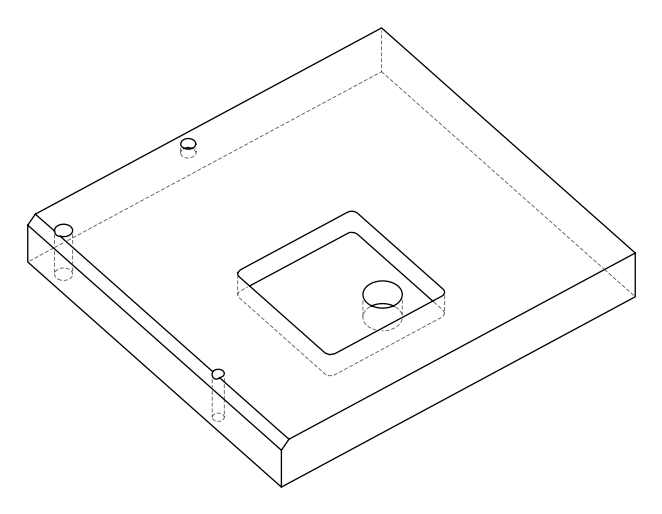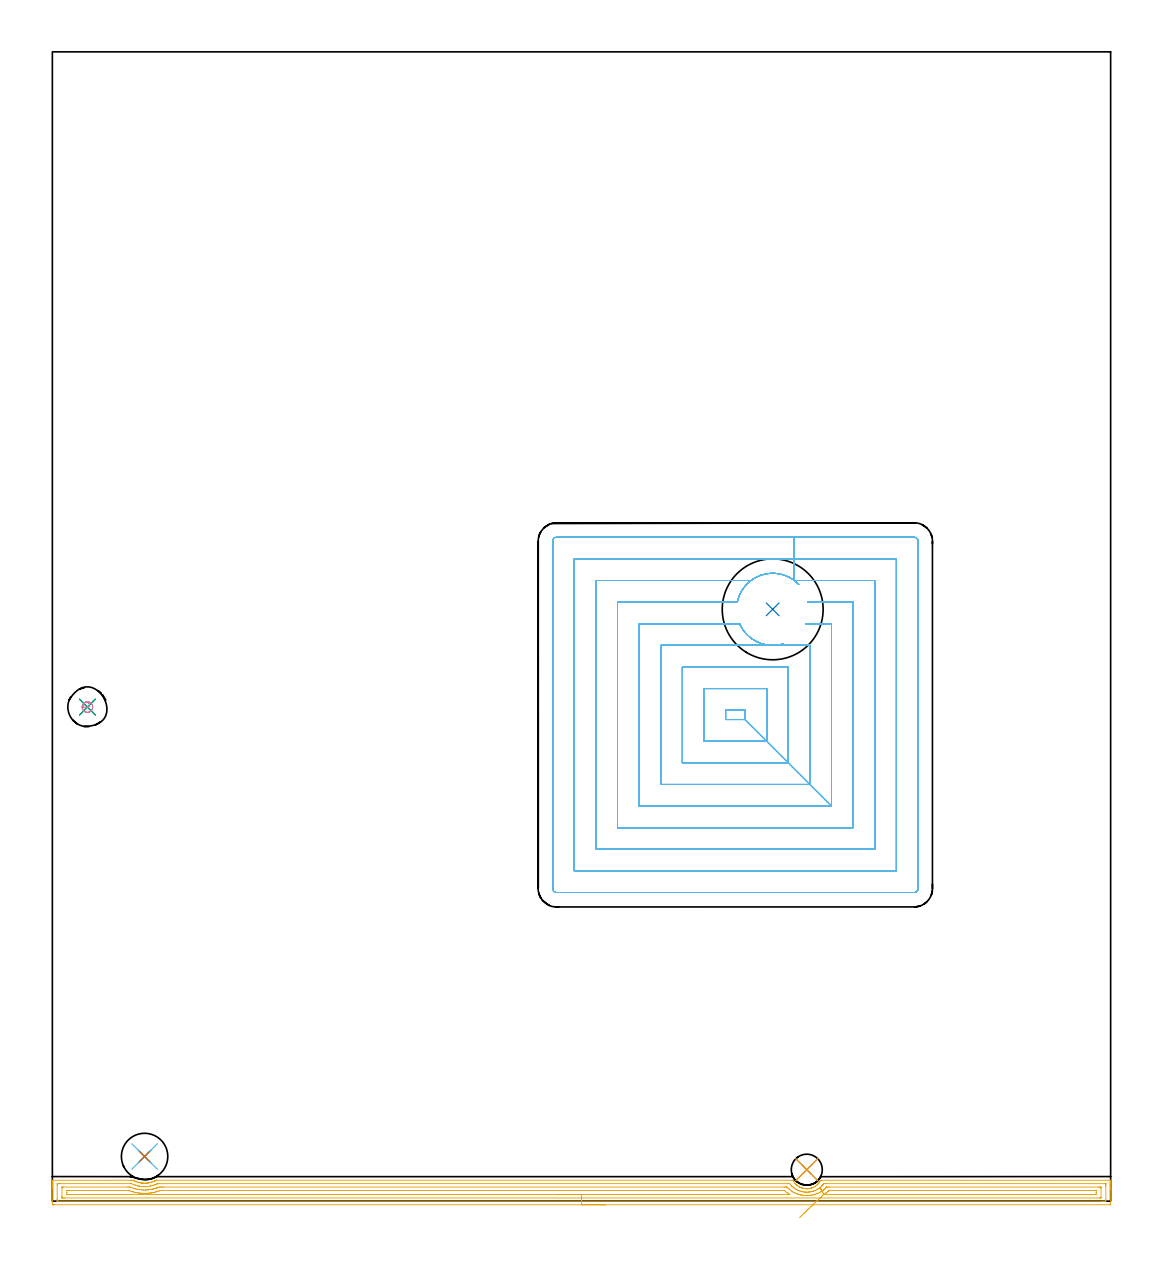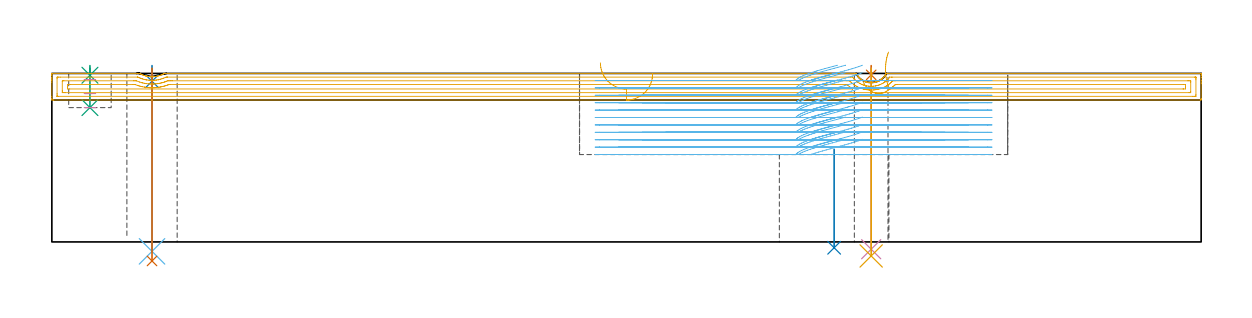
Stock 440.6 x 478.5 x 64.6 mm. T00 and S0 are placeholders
(PLAN: 12 operations, 9 tool changes, 82 min)
(1 SPOT_DRILL | STEP1HOLE | NXT0321_9005460120000 | 0.03 min | 2 mm3)
(2 SPOT_DRILL_1 | STEP1HOLE_1 | NXT0321_9005460120000 | 0.05 min | 182 mm3)
(3 SPOT_DRILL_2 | STEP1POCKET | NXT0321_9005460120000 | 0.03 min | 5 mm3)
(4 DRILL_THROUGH_HOLE_INTO_CENTER | STEP1HOLE | NXT0301_042 | 0.28 min | 2523 mm3)
(5 DRILL_TO_ENLARGE_THROUGH_HOLE | STEP1HOLE | UGT0301_237 | 0.29 min | 5885 mm3)
(6 DRILL_THROUGH_HOLE_INTO_CENTER_1 | STEP1HOLE_1 | NXT0301_087 | 0.28 min | 6621 mm3)
(7 DRILL_TO_ENLARGE_THROUGH_HOLE_1 | STEP1HOLE_1 | UGT0301_260 | 0.3 min | 12058 mm3)
(8 INDEXABLE_INSERT_DRILL_THROUGH_HOLE_FROM_SOLID | STEP1HOLE_2 | NXT0302_036 | 0.16 min | 89447 mm3)
(9 DRILL_BLIND_HOLE_INTO_CENTER | STEP1POCKET | NXT0301_128 | 0.06 min | 1354 mm3)
(10 MILL_ROUGH_BLIND_HOLE_CONTOUR | STEP1POCKET | UGT0201_129 | Spiral | 0.27 min | 1374 mm3)
(11 AREA_MILL | FG_CHAMFER_SURFACE | UGT0205_001 | 14.42 min | 22874 mm3)
(12 MILL_RECTANGULAR_POCKET | POCKET_RECTANGULAR_STRAIGHT | NXT0201_011 | Follow Part, ap 3, ae 75% | 65.79 min | 771536 mm3)
(TOOL NXT0321_9005460120000 | NC Spot Drill, 142deg, 12mm, Carbide, Uncoated | D12 PA142 FL30 Z2)
(TOOL NXT0301_042 | Carbide Drill 7.1mm [860.1-0710-057A1-MM 2214] | D7.1 PA140 FL85 Z2)
(TOOL UGT0301_237 | Twist Drill 12.9 mm | D12.9 PA118 FL97 Z2)
(TOOL NXT0301_087 | Carbide Drill 11.6mm [860.1-1160-058A1-MM 2214] | D11.6 PA140 FL72 Z2)
(TOOL UGT0301_260 | Twist Drill 19.3 mm | D19.3 PA118 FL140 Z2)
(TOOL NXT0302_036 | Index. Insert Drill 42mm [880-D4200L50-05] | D42 PA176 FL210 Z2)
(TOOL NXT0301_128 | Carbide Drill 12mm [861.1-1200-036A1-GP GC34] | D12 PA150 FL37.4 Z2)
(TOOL UGT0201_129 | Carbide End Mill 11.9 | D11.9 FL15 Z4)
(TOOL UGT0205_001 | Chamfer Mill 20 x 3 x 45 deg. | D20 FL50 Z2)
(TOOL NXT0201_011 | ENDMILL 12mm [2P460-1200-NA 1630] | D12 FL38 Z6)
(OP 1 SPOT_DRILL)
G17 G21 G94 G90
T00 M6
G54
G17 G0 G90 X314.1 Y13.1 S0 M3
G43 Z74.6 H0
G94 G81 G98 Z64.045 F250. R67.6
G80
M5
M2
(OP 2 SPOT_DRILL_1)
G17 G21 G94 G90
T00 M6
G54
G17 G0 G90 X38.4 Y18.6 S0 M3
G43 Z74.6 H0
G94 G81 G98 Z61.6 F250. R67.6
G80
M5
M2
(OP 3 SPOT_DRILL_2)
G17 G21 G94 G90
T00 M6
G54
G17 G0 G90 X14.6 Y205.7 S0 M3
G43 Z74.6 H0
G94 G81 G98 Z63.898 F250. R67.6
G80
M5
M2
(OP 4 DRILL_THROUGH_HOLE_INTO_CENTER)
G17 G21 G94 G90
T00 M6
G54
G17 G0 G90 X314.1 Y13.1 S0 M3
G43 Z74.6 H1
G94 G73 G98 Z-2.792 F250. Q6.739 R66.6
G80
M5
M2
(OP 5 DRILL_TO_ENLARGE_THROUGH_HOLE)
G17 G21 G94 G90
T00 M6
G54
G17 G0 G90 X314.1 Y13.1 S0 M3
G43 Z74.6 H0
G94 G73 G98 Z-5.376 F250. Q11.663 R66.6
G80
M5
M2
(OP 6 DRILL_THROUGH_HOLE_INTO_CENTER_1)
G17 G21 G94 G90
T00 M6
G54
G17 G0 G90 X38.4 Y18.6 S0 M3
G43 Z74.6 H1
G94 G73 G98 Z-3.611 F250. Q11.369 R66.6
G80
M5
M2
(OP 7 DRILL_TO_ENLARGE_THROUGH_HOLE_1)
G17 G21 G94 G90
T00 M6
G54
G17 G0 G90 X38.4 Y18.6 S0 M3
G43 Z74.6 H0
G94 G73 G98 Z-7.298 F250. Q17.975 R66.6
G80
M5
M2
(OP 8 INDEXABLE_INSERT_DRILL_THROUGH_HOLE_FROM_SOLID)
G17 G21 G94 G90
T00 M6
G54
G17 G0 G90 X299.9 Y246.4 S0 M3
G43 Z74.6 H1
G94 G81 G98 Z-2.233 F250. R35.5
G80
M5
M2
(OP 9 DRILL_BLIND_HOLE_INTO_CENTER)
G17 G21 G94 G90
T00 M6
G54
G17 G0 G90 X14.6 Y205.7 S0 M3
G43 Z74.6 H1
G94 G81 G98 Z51.5 F250. R66.6
G80
M5
M2
(OP 10 MILL_ROUGH_BLIND_HOLE_CONTOUR)
G17 G21 G94 G90
T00 M6
G54
G17 G0 G90 X14.6 Y205.7 S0 M3
G43 Z74.6 H0
Z62.233
G94 G3 X15.265 Y207.235 R0.912 F250.
X13.097 Y207.306 R1.535
X12.994 Y204.197 R2.2
X13.097 Y207.306 R-2.2
X13.045 Y205.751 R1.1
X14.6 Y205.7 R1.1
G0 Z56.867
G3 X15.265 Y207.235 R0.912
X13.097 Y207.306 R1.535
X12.994 Y204.197 R2.2
X13.097 Y207.306 R-2.2
X13.045 Y205.751 R1.1
X14.6 Y205.7 R1.1
G0 Z51.5
G3 X15.265 Y207.235 R0.912
X13.097 Y207.306 R1.535
X12.994 Y204.197 R2.2
X13.097 Y207.306 R-2.2
X13.045 Y205.751 R1.1
X14.6 Y205.7 R1.1
G0 Z74.6
M5
M2
(OP 11 AREA_MILL)
G17 G21 G94 G90
T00 M6
G54
G17 G0 G90 X230.3 Y-1.5 S1061 M3
G43 Z74.6 H0
Z64.4
G94 G1 X230.262 Z63.528 F250.
X230.148 Z62.664
X229.959 Z61.812
X229.697 Z60.98
X229.363 Z60.174
X228.96 Z59.4
X228.491 Z58.664
X227.96 Z57.972
X227.371 Z57.329
X226.728 Z56.74
X226.036 Z56.209
X225.3 Z55.74
X224.526 Z55.337
X223.72 Z55.003
X222.888 Z54.741
X222.036 Z54.552
X221.172 Z54.438
X220.3 Z54.4
X0.732 Y-1.499 Z54.401
X0.614
X0.007 Y-1.492 Z54.406
X0.004 Y-1.482 Z54.416
X0.001 Y-0.871 Z55.027
X0. Y-0.256 Z55.641
Y5.388 Z61.283
Y5.948 Z61.845
Y6.282 Z62.179
Y6.842 Z62.738
Y7.177 Z63.072
Y7.846 Z63.745
Y8.229 Z64.129
X0.002 Y8.632 Z64.524
X0.004 Y8.661 Z64.552
X0.01 Y8.697 Z64.588
X0.167 Y8.7 Z64.6
X32.763
X33.651 Y8.696 Z64.596
X33.656 Y8.695 Z64.595
X33.712 Y8.667 Z64.565
X33.824 Y8.606 Z64.505
X34.112 Y8.464 Z64.364
X34.269 Y8.387 Z64.287
X34.358 Y8.347 Z64.247
X34.549 Y8.264 Z64.16
X34.718 Y8.188 Z64.085
X35.164 Y8.017 Z63.917
X35.613 Y7.868 Z63.767
X35.888 Y7.788 Z63.686
X35.957 Y7.767 Z63.666
X36.035 Y7.748 Z63.647
X36.231 Y7.701 Z63.599
X36.335 Y7.68 Z63.577
X36.507 Y7.643 Z63.541
X36.655 Y7.618 Z63.516
X36.954 Y7.568 Z63.465
X37.228 Y7.534 Z63.428
X37.401 Y7.511 Z63.406
X37.415 Y7.509 Z63.405
X37.667 Y7.491 Z63.382
X37.761 Y7.485 Z63.372
X37.848 Y7.476 Z63.367
X38.072 Y7.466 Z63.362
X38.189 Y7.463 Z63.356
X38.296 Y7.458 Z63.354
X38.606 Y7.462 Z63.357
X38.743 Y7.463 Z63.362
X39.031 Y7.48 Z63.378
X39.19 Y7.491 Z63.384
X39.234 Y7.497 Z63.388
X39.409 Y7.513 Z63.409
X39.638 Y7.538 Z63.434
X39.907 Y7.58 Z63.473
X40.085 Y7.605 Z63.502
X40.279 Y7.642 Z63.542
X40.465 Y7.679 Z63.578
X40.844 Y7.767 Z63.666
X40.979 Y7.804 Z63.703
X41.247 Y7.889 Z63.786
X41.428 Y7.946 Z63.843
X41.873 Y8.104 Z64.002
X42.188 Y8.236 Z64.135
X42.323 Y8.293 Z64.191
X42.396 Y8.327 Z64.225
X42.586 Y8.417 Z64.313
X42.768 Y8.501 Z64.4
X43.098 Y8.672 Z64.571
X43.167 Y8.705 Z64.592
X43.475 Y8.7 Z64.6
X307.817
X308.332 Y8.698 Z64.588
X308.395 Y8.594 Z64.49
X308.431 Y8.533 Z64.432
X308.647 Y8.174 Z64.073
X308.921 Y7.767 Z63.666
X309.1 Y7.534 Z63.433
X309.29 Y7.309 Z63.208
X309.306 Y7.293 Z63.192
X309.422 Y7.177 Z63.072
X309.532 Y7.064 Z62.963
X309.603 Y6.991 Z62.89
X309.715 Y6.88 Z62.775
X309.856 Y6.752 Z62.652
X309.901 Y6.712 Z62.612
X309.943 Y6.675 Z62.574
X310.062 Y6.581 Z62.477
X310.184 Y6.482 Z62.378
X310.548 Y6.226 Z62.126
X310.924 Y5.989 Z61.889
X310.986 Y5.956 Z61.856
X311.078 Y5.906 Z61.806
X311.389 Y5.762 Z61.658
X311.521 Y5.7 Z61.596
X311.973 Y5.522 Z61.419
X312.088 Y5.486 Z61.384
X312.283 Y5.428 Z61.322
X312.405 Y5.388 Z61.286
X312.418 Y5.384 Z61.282
X312.598 Y5.342 Z61.239
X312.729 Y5.314 Z61.205
X312.867 Y5.279 Z61.175
X313.132 Y5.237 Z61.135
X313.176 Y5.231 Z61.127
X313.308 Y5.208 Z61.108
X313.314 Y5.207 Z61.107
X313.762 Y5.163 Z61.062
X313.797 Y5.162 Z61.061
X313.929 Y5.157 Z61.051
X313.996 Y5.159 Z61.048
X314.265 Z61.053
X314.656 Y5.182 Z61.08
X314.962 Y5.221 Z61.119
X315.104 Y5.239 Z61.138
X315.408 Y5.3 Z61.193
X315.479 Y5.312 Z61.209
X315.55 Y5.326 Z61.223
X315.781 Y5.388 Z61.285
X315.855 Y5.409 Z61.304
X315.938 Y5.43 Z61.329
X316. Y5.447 Z61.345
X316.301 Y5.552 Z61.448
X316.445 Y5.601 Z61.499
X316.748 Y5.735 Z61.63
X316.865 Y5.785 Z61.682
X317.278 Y5.99 Z61.888
X317.339 Y6.025 Z61.923
X317.793 Y6.327 Z62.225
X318.087 Y6.546 Z62.445
X318.233 Y6.654 Z62.554
X318.344 Y6.752 Z62.651
X318.486 Y6.879 Z62.776
X318.534 Y6.927 Z62.825
X318.728 Y7.125 Z63.024
X318.778 Y7.177 Z63.073
X318.816 Y7.215 Z63.113
X319.128 Y7.565 Z63.464
X319.28 Y7.767 Z63.666
X319.482 Y8.071 Z63.969
X319.571 Y8.205 Z64.104
X319.806 Y8.603 Z64.503
X319.861 Y8.693 Z64.592
X320.32 Y8.7 Z64.6
X440.433
X440.59 Y8.697 Z64.588
X440.593 Y8.634 Z64.526
X440.6 Y8.229 Z64.128
Y7.846 Z63.745
Y7.177 Z63.072
Y5.948 Z61.845
Y5.388 Z61.283
Y4.774 Z60.669
Y-0.871 Z55.027
X440.598 Y-1.153 Z54.745
X440.59 Y-1.492 Z54.406
X440.252 Y-1.499 Z54.399
X220.3 Y-1.5 Z54.4
Y-0.086 Z55.814
X2.4 Z55.815
X2.291 Y-0.085
X2.073 Y-0.081 Z55.819
X2.017 Y-0.079 Z55.821
X2.01 Y-0.067 Z55.833
X2.005 Y-0.034 Z55.866
X2.003 Y0.023 Z55.923
X2. Y0.423 Z56.323
Y0.918 Z56.818
X2.001 Y6.681 Z62.581
X2.008 Y7.177 Z63.077
X2.01 Y7.27 Z63.17
X2.182 Y7.279 Z63.179
X2.293 Y7.284 Z63.184
X2.4 Y7.285 Z63.185
X3.184 Y7.286 Z63.186
X32.763 Y7.285 Z63.185
X32.872 Y7.284 Z63.184
X32.944 Y7.282 Z63.182
X32.999 Y7.279 Z63.179
X33.656 Y6.997 Z62.897
X33.957 Y6.875 Z62.775
X34.549 Y6.666 Z62.566
X34.713 Y6.612 Z62.512
X35.375 Y6.416 Z62.316
X35.442 Y6.398 Z62.298
X35.494 Y6.386 Z62.286
X35.966 Y6.282 Z62.182
X36.335 Y6.219 Z62.119
X36.41 Y6.207 Z62.107
X37.228 Y6.106 Z62.006
X37.42 Y6.09 Z61.99
X38.121 Y6.053 Z61.953
X38.354 Y6.049 Z61.949
X39.014 Y6.066 Z61.966
X39.219 Y6.078 Z61.978
X39.907 Y6.141 Z62.041
X40.033 Y6.156 Z62.056
X40.8 Y6.277 Z62.177
X40.805 Y6.278 Z62.178
X40.829 Y6.282 Z62.182
X41.602 Y6.465 Z62.365
X41.693 Y6.49 Z62.39
X42.217 Y6.652 Z62.552
X42.586 Y6.781 Z62.681
X42.875 Y6.887 Z62.787
X43.479 Y7.139 Z63.039
X43.506 Y7.15 Z63.05
X43.798 Y7.278 Z63.178
X43.937 Y7.281 Z63.181
X44.154 Y7.285 Z63.185
X44.263 Y7.286 Z63.186
X44.372
X306.031
X306.818 Y7.283 Z63.183
X306.924 Y7.281 Z63.181
X307.025 Y7.277 Z63.177
X307.422 Y6.776 Z62.676
X307.615 Y6.548 Z62.448
X307.817 Y6.331 Z62.231
X307.867 Y6.282 Z62.182
X308.304 Y5.872 Z61.772
X308.71 Y5.529 Z61.429
X308.761 Y5.49 Z61.39
X308.91 Y5.388 Z61.288
X309.603 Y4.936 Z60.836
X309.888 Y4.779 Z60.679
X310.474 Y4.494 Z60.394
X310.496 Y4.484 Z60.384
X310.514 Y4.477 Z60.377
X311.063 Y4.269 Z60.169
X311.389 Y4.165 Z60.065
X311.849 Y4.034 Z59.934
X312.283 Y3.932 Z59.832
X312.434 Y3.904 Z59.804
X313.071 Y3.809 Z59.709
X313.176 Y3.797 Z59.697
X313.545 Y3.764 Z59.664
X313.922 Y3.747 Z59.647
X314.069
X314.441 Y3.755 Z59.655
X314.787 Y3.775 Z59.675
X314.962 Y3.789 Z59.689
X315.062 Y3.8 Z59.7
X315.707 Y3.896 Z59.796
X315.855 Y3.924 Z59.824
X316.322 Y4.027 Z59.927
X316.748 Y4.142 Z60.042
X317.012 Y4.23 Z60.13
X317.279 Y4.322 Z60.222
X317.641 Y4.461 Z60.361
X317.664 Y4.471 Z60.371
X317.716 Y4.494 Z60.394
X318.267 Y4.761 Z60.661
X318.534 Y4.897 Z60.797
X318.835 Y5.087 Z60.987
X319.285 Y5.388 Z61.288
X319.368 Y5.447 Z61.347
X319.427 Y5.49 Z61.39
X319.708 Y5.709 Z61.609
X319.865 Y5.844 Z61.744
X320.32 Y6.266 Z62.166
X320.328 Y6.274 Z62.174
X320.336 Y6.282 Z62.182
X320.75 Y6.746 Z62.646
X320.879 Y6.896 Z62.796
X321.095 Y7.177 Z63.077
X321.147 Y7.243 Z63.143
X321.17 Y7.27 Z63.17
X321.213 Y7.279 Z63.179
X321.998 Y7.285 Z63.185
X322.106
X438.2
X438.309
X438.527 Y7.281 Z63.181
X438.583 Y7.279 Z63.179
X438.59 Y7.267 Z63.167
X438.595 Y7.234 Z63.134
X438.597 Y7.177 Z63.077
X438.6 Y6.777 Z62.677
Y6.282 Z62.182
X438.599 Y0.519 Z56.419
X438.592 Y0.023 Z55.923
X438.59 Y-0.07 Z55.83
X438.418 Y-0.079 Z55.821
X438.307 Y-0.084 Z55.816
X438.2 Y-0.085 Z55.815
X437.416 Y-0.086 Z55.814
X220.3
Y1.328 Z57.228
X5.079 Y1.329 Z57.229
X4.667
X4.186 Y1.333 Z57.233
X4.027 Y1.335 Z57.235
X4.01 Y1.341 Z57.241
X4.006 Y1.403 Z57.303
X4.002 Y1.502 Z57.402
X4. Y1.998 Z57.898
X4.002 Y5.573 Z61.473
X4.009 Y5.76 Z61.66
X4.014 Y5.865 Z61.765
X4.066 Y5.867 Z61.767
X4.186 Y5.869 Z61.769
X4.597 Y5.871 Z61.771
X31.387
X31.87 Y5.87 Z61.77
X32.285 Y5.867 Z61.767
X32.398 Y5.864 Z61.764
X33.671 Y5.388 Z61.288
X34.549 Y5.131 Z61.031
X34.895 Y5.042 Z60.942
X35.442 Y4.923 Z60.823
X36.003 Y4.826 Z60.726
X36.335 Y4.783 Z60.683
X37.023 Y4.699 Z60.599
X37.228 Y4.682 Z60.582
X37.973 Y4.642 Z60.542
X38.121 Y4.638 Z60.538
X38.863 Y4.646 Z60.546
X39.014 Y4.651 Z60.551
X39.705 Y4.696 Z60.596
X39.907 Y4.715 Z60.615
X40.512 Y4.783 Z60.683
X40.8 Y4.83 Z60.73
X41.278 Y4.91 Z60.81
X41.693 Y4.999 Z60.899
X42.011 Y5.071 Z60.971
X42.268 Y5.132 Z61.032
X42.586 Y5.22 Z61.12
X42.716 Y5.258 Z61.158
X43.13 Y5.388 Z61.288
X43.389 Y5.479 Z61.379
X43.479 Y5.512 Z61.412
X44.034 Y5.727 Z61.627
X44.372 Y5.859 Z61.759
X44.788 Y5.866 Z61.766
X45.265 Y5.87 Z61.77
X45.676 Y5.871 Z61.771
X46.158
X304.656
X305.138 Y5.87 Z61.77
X305.552 Y5.868 Z61.768
X305.789 Y5.864 Z61.764
X305.848 Y5.855 Z61.755
X306.031 Y5.671 Z61.571
X306.321 Y5.388 Z61.288
X306.632 Y5.092 Z60.992
X306.924 Y4.836 Z60.736
X307.35 Y4.494 Z60.394
X307.817 Y4.176 Z60.076
X308.063 Y4.015 Z59.915
X308.3 Y3.863 Z59.763
X308.653 Y3.658 Z59.558
X308.71 Y3.628 Z59.528
X308.767 Y3.6 Z59.5
X309.34 Y3.337 Z59.237
X309.603 Y3.224 Z59.124
X310.215 Y2.988 Z58.888
X310.496 Y2.898 Z58.798
X311.145 Y2.706 Z58.606
X311.389 Y2.646 Z58.546
X311.467 Y2.628 Z58.528
X311.927 Y2.536 Z58.436
X312.283 Y2.481 Z58.381
X312.545 Y2.443 Z58.343
X313.176 Y2.373 Z58.273
X313.533 Y2.348 Z58.248
X314.069 Y2.333 Z58.233
X314.434 Y2.34 Z58.24
X314.962 Y2.368 Z58.268
X315.274 Y2.394 Z58.294
X315.855 Y2.474 Z58.374
X316.057 Y2.503 Z58.403
X316.748 Y2.635 Z58.535
X316.806 Y2.647 Z58.547
X317.057 Y2.706 Z58.606
X317.512 Y2.835 Z58.735
X317.641 Y2.875 Z58.775
X318.181 Y3.06 Z58.96
X318.534 Y3.2 Z59.1
X318.814 Y3.319 Z59.219
X319.427 Y3.6 Z59.5
X319.854 Y3.835 Z59.735
X319.996 Y3.924 Z59.824
X320.32 Y4.132 Z60.032
X320.535 Y4.279 Z60.179
X320.841 Y4.494 Z60.394
X321.054 Y4.653 Z60.553
X321.213 Y4.777 Z60.677
X321.537 Y5.064 Z60.964
X321.882 Y5.388 Z61.288
X321.995 Y5.499 Z61.399
X322.106 Y5.612 Z61.512
X322.33 Y5.843 Z61.743
X322.366 Y5.865 Z61.765
X322.414 Y5.867 Z61.767
X322.518 Y5.87 Z61.77
X322.999 Y5.871 Z61.771
X323.409
X435.521
X435.933
X436.414 Y5.867 Z61.767
X436.573 Y5.865 Z61.765
X436.59 Y5.859 Z61.759
X436.594 Y5.797 Z61.697
X436.598 Y5.698 Z61.598
X436.599 Y5.574 Z61.474
X436.6 Y5.388 Z61.288
X436.598 Y1.627 Z57.527
X436.591 Y1.44 Z57.34
X436.586 Y1.335 Z57.235
X436.534 Y1.333 Z57.233
X436.414 Y1.331 Z57.231
X436.003 Y1.329 Z57.229
X220.3 Y1.328 Z57.228
Y2.743 Z58.643
X6.828
X6.018 Y2.75 Z58.65
X6.001 Y3.571 Z59.471
Y3.6 Z59.5
X6.016 Y4.45 Z60.35
X6.865 Y4.457 Z60.357
X6.902
X31.014
X31.87 Y4.449 Z60.349
X31.934 Y4.43 Z60.33
X32.763 Y4.136 Z60.036
X33.286 Y3.97 Z59.87
X33.656 Y3.863 Z59.763
X34.029 Y3.76 Z59.66
X34.509 Y3.64 Z59.54
X34.549 Y3.631 Z59.531
X34.693 Y3.6 Z59.5
X35.442 Y3.464 Z59.364
X35.605 Y3.436 Z59.336
X35.737 Y3.418 Z59.318
X36.335 Y3.343 Z59.243
X36.626 Y3.309 Z59.209
X36.803 Y3.293 Z59.193
X37.228 Y3.263 Z59.163
X37.586 Y3.242 Z59.142
X37.945 Y3.228 Z59.128
X38.121 Y3.224 Z59.124
X38.497 Y3.223 Z59.123
X38.668 Y3.226 Z59.126
X39.014 Y3.236 Z59.136
X39.363 Y3.25 Z59.15
X39.534 Y3.261 Z59.161
X39.907 Y3.289 Z59.189
X40.192 Y3.315 Z59.215
X40.667 Y3.364 Z59.264
X40.8 Y3.38 Z59.28
X40.993 Y3.407 Z59.307
X41.131 Y3.428 Z59.328
X41.693 Y3.521 Z59.421
X41.759 Y3.534 Z59.434
X42.087 Y3.6 Z59.5
X42.495 Y3.691 Z59.591
X42.586 Y3.713 Z59.613
X42.934 Y3.798 Z59.698
X43.206 Y3.874 Z59.774
X43.479 Y3.955 Z59.855
X43.888 Y4.084 Z59.984
X44.372 Y4.249 Z60.149
X44.554 Y4.313 Z60.213
X44.857 Y4.421 Z60.321
X44.947 Y4.45 Z60.35
X45.302 Y4.457 Z60.357
X304.282
X304.71 Y4.455 Z60.355
X304.763 Y4.453 Z60.353
X304.785 Y4.451 Z60.351
X304.821 Y4.422 Z60.322
X305.138 Y4.147 Z60.047
X305.798 Y3.6 Z59.5
X306.031 Y3.43 Z59.33
X306.573 Y3.057 Z58.957
X306.924 Y2.828 Z58.728
X307. Y2.776 Z58.676
X307.013 Y2.765 Z58.665
X307.026 Y2.75 Z58.65
X306.924 Y2.745 Z58.645
X306.887 Y2.743 Z58.643
X220.3
X219.428 Z58.681
X218.563 Z58.795
X217.712 Z58.983
X216.88 Z59.246
X216.074 Z59.58
X215.3 Z59.982
X214.564 Z60.451
X213.872 Z60.982
X213.229 Z61.572
X212.64 Z62.215
X212.108 Z62.907
X211.64 Z63.643
X211.237 Z64.416
X210.903 Z65.222
X210.641 Z66.054
X210.452 Z66.906
X210.338 Z67.771
X210.3 Z68.643
G0 Z74.6
X311.084 Y-6.828
Z61.215
G1 X311.465 Y-6.466 Z60.519
X311.889 Y-6.063 Z59.872
X312.352 Y-5.623 Z59.277
X312.85 Y-5.149 Z58.741
X313.381 Y-4.645 Z58.267
X313.94 Y-4.114 Z57.858
X314.522 Y-3.56 Z57.518
X315.124 Y-2.988 Z57.25
X315.74 Y-2.402 Z57.054
X316.366 Y-1.807 Z56.934
X316.998 Y-1.207 Z56.889
X317.629 Y-0.606 Z56.921
X318.257 Y-0.01 Z57.028
X318.875 Y0.578 Z57.21
X319.48 Y1.153 Z57.466
X320.066 Y1.71 Z57.794
X320.629 Y2.245 Z58.191
X321.165 Y2.754 Z58.654
X321.171 Y2.76 Z58.66
X322.012 Y3.32 Z59.22
X322.106 Y3.384 Z59.284
X322.231 Y3.475 Z59.375
X322.399 Y3.6 Z59.5
X322.737 Y3.862 Z59.762
X322.999 Y4.087 Z59.987
X323.214 Y4.279 Z60.179
X323.317 Y4.37 Z60.27
X323.382 Y4.425 Z60.325
X323.415 Y4.45 Z60.35
X323.929 Y4.457 Z60.357
X433.772
X434.582 Y4.45 Z60.35
X434.599 Y3.629 Z59.529
Y3.6 Z59.5
X434.584 Y2.75 Z58.65
X433.735 Y2.743 Z58.643
X433.698
X321.553
X321.213 Y2.745 Z58.645
X321.171 Y2.747 Z58.647
X321.166 Y2.752 Z58.652
X321.165 Y2.754 Z58.654
X320.872 Y3.31 Z59.26
X320.606 Y3.816 Z59.919
X320.367 Y4.27 Z60.625
X320.158 Y4.667 Z61.373
X319.98 Y5.006 Z62.157
X319.835 Y5.282 Z62.971
X319.723 Y5.495 Z63.81
X319.646 Y5.642 Z64.666
X319.603 Y5.723 Z65.534
X319.596 Y5.736 Z66.406
X319.625 Y5.682 Z67.276
X319.688 Y5.561 Z68.138
X319.786 Y5.374 Z68.984
X319.919 Y5.123 Z69.809
X320.084 Y4.808 Z70.606
X320.281 Y4.434 Z71.369
X320.508 Y4.002 Z72.092
X320.764 Y3.516 Z72.77
G0 Z74.6
M5
M2
(OP 12 MILL_RECTANGULAR_POCKET)
G17 G21 G94 G90
T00 M6
G54
G17 G0 G90 X304.244 Y232.037 S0 M3
G43 Z74.737 H1
Z67.737
G94 G1 X304.199 Y232.021 Z67.725 F250.
X302.772 Y231.67 Z67.331
X301.318 Y231.46 Z66.937
X299.85 Y231.393 Z66.543
X298.382 Y231.469 Z66.15
X296.93 Y231.689 Z65.756
X295.505 Y232.05 Z65.362
X294.123 Y232.549 Z64.968
X292.795 Y233.18 Z64.575
X292.323 Y233.456 Z64.428
X291.85 Y233.733 Z64.281
X290.712 Y234.534 Z63.908
X289.653 Y235.436 Z63.535
X288.682 Y236.433 Z63.163
X287.808 Y237.515 Z62.79
X287.037 Y238.673 Z62.417
X286.377 Y239.898 Z62.044
X286.158 Y240.4 Z61.897
X244.3 F500.
Y164.5
X324.4
X288.4 Y200.5
Y204.4
X280.3
Y200.5
X288.4
X297.4 Y191.5
Y213.4
X271.3
Y191.5
X297.4
X306.4 Y182.5
Y222.4
X262.3
Y182.5
X306.4
X315.4 Y173.5
Y231.4
X253.3
Y173.5
X315.4
X324.4 Y164.5
Y240.4
X313.645
G0 X301.152 Y261.341 Z67.737
G1 X300.953 Y261.366 Z67.683 F250.
X299.43 Y261.396 Z67.275
X297.913 Y261.272 Z66.867
X296.415 Y260.995 Z66.459
X294.954 Y260.568 Z66.051
X293.543 Y259.996 Z65.643
X293.055 Y259.746 Z65.496
X292.567 Y259.496 Z65.35
X291.263 Y258.674 Z64.936
X290.05 Y257.722 Z64.523
X288.94 Y256.651 Z64.11
X287.947 Y255.472 Z63.697
X287.079 Y254.197 Z63.284
X286.347 Y252.84 Z62.871
X285.758 Y251.415 Z62.457
X285.318 Y249.937 Z62.044
X285.209 Y249.4 Z61.897
X235.3 F500.
Y155.5
X333.4
Y249.4
X314.595
G0 X310.755 Y256.738 Z67.737
G1 X310.464 Y257.057 Z67.621 F250.
X309.328 Y258.072 Z67.213
X308.096 Y258.967 Z66.805
X306.78 Y259.732 Z66.397
X305.393 Y260.36 Z65.989
X303.949 Y260.845 Z65.581
X302.464 Y261.182 Z65.173
X300.953 Y261.366 Z64.765
X299.43 Y261.396 Z64.357
X297.913 Y261.272 Z63.949
X296.415 Y260.995 Z63.541
X294.954 Y260.568 Z63.133
X293.543 Y259.996 Z62.725
X293.055 Y259.746 Z62.578
X292.567 Y259.496 Z62.432
X291.342 Y258.729 Z62.044
X290.904 Y258.4 Z61.897
X226.3 F500.
Y146.5
X342.4
Y258.4
X308.89
Y267.4
X217.3
Y137.5
X351.4
Y267.4
X308.89
Y276.4
X209.9
G3 X208.3 Y274.8 R1.6
G1 Y130.1
G3 X209.9 Y128.5 R1.6
G1 X358.8
G3 X360.4 Y130.1 R1.6
G1 Y274.8
G3 X358.8 Y276.4 R1.6
G1 X308.89
X307.89
G0 X304.242 Y232.043 Z64.897
G1 X303.012 Y231.72 Z64.557 F250.
X301.59 Y231.489 Z64.171
X300.152 Y231.395 Z63.785
X298.712 Y231.44 Z63.399
X298.168 Y231.503 Z63.252
X297.623 Y231.566 Z63.105
X296.11 Y231.879 Z62.691
X294.636 Y232.345 Z62.277
X294.131 Y232.556 Z62.13
X293.623 Y232.768 Z61.983
X292.795 Y233.18 Z61.735
X291.665 Y233.853 Z61.382
X290.567 Y234.647 Z61.019
X289.546 Y235.537 Z60.656
X288.609 Y236.515 Z60.293
X287.764 Y237.574 Z59.93
X287.018 Y238.705 Z59.567
X286.377 Y239.898 Z59.205
X286.158 Y240.4 Z59.058
X244.3 F500.
Y164.5
X324.4
X288.4 Y200.5
Y204.4
X280.3
Y200.5
X288.4
X297.4 Y191.5
Y213.4
X271.3
Y191.5
X297.4
X306.4 Y182.5
Y222.4
X262.3
Y182.5
X306.4
X315.4 Y173.5
Y231.4
X253.3
Y173.5
X315.4
X324.4 Y164.5
Y240.4
X313.645
G0 X301.152 Y261.344 Z64.897
G1 X299.846 Y261.403 Z64.547 F250.
X298.4 Y261.329 Z64.159
X296.968 Y261.116 Z63.771
X295.563 Y260.766 Z63.383
X294.198 Y260.282 Z62.995
X293.699 Y260.056 Z62.848
X293.2 Y259.83 Z62.702
X292.161 Y259.259 Z62.384
X291.703 Y258.96 Z62.237
X291.244 Y258.66 Z62.091
X290.035 Y257.709 Z61.678
X288.929 Y256.639 Z61.266
X287.939 Y255.461 Z60.854
X287.074 Y254.188 Z60.441
X286.344 Y252.834 Z60.029
X285.757 Y251.412 Z59.617
X285.318 Y249.937 Z59.205
X285.209 Y249.4 Z59.058
X235.3 F500.
Y155.5
X333.4
Y249.4
X314.59
G0 X310.752 Y256.736 Z64.897
G1 X310.076 Y257.424 Z64.639 F250.
X308.964 Y258.355 Z64.25
X308.516 Y258.671 Z64.104
X308.067 Y258.985 Z63.957
X306.816 Y259.713 Z63.569
X305.5 Y260.318 Z63.181
X304.133 Y260.793 Z62.793
X302.725 Y261.134 Z62.405
X301.292 Y261.338 Z62.017
X299.846 Y261.403 Z61.629
X298.4 Y261.329 Z61.241
X296.968 Y261.116 Z60.853
X295.563 Y260.766 Z60.465
X294.198 Y260.282 Z60.077
X293.699 Y260.056 Z59.93
X293.2 Y259.83 Z59.784
X292.161 Y259.259 Z59.466
X291.703 Y258.96 Z59.319
X291.294 Y258.693 Z59.189
X290.904 Y258.4 Z59.058
X226.3 F500.
Y146.5
X342.4
Y258.4
X308.889
Y267.4
X217.3
Y137.5
X351.4
Y267.4
X308.889
Y276.4
X209.9
G3 X208.3 Y274.8 R1.6
G1 Y130.1
G3 X209.9 Y128.5 R1.6
G1 X358.8
G3 X360.4 Y130.1 R1.6
G1 Y274.8
G3 X358.8 Y276.4 R1.6
G1 X308.889
X307.889
G0 X304.239 Y232.05 Z62.058
G1 X303.145 Y231.749 Z61.754 F250.
X301.637 Y231.494 Z61.344
X300.11 Y231.394 Z60.934
X298.581 Y231.451 Z60.524
X297.065 Y231.662 Z60.114
X295.579 Y232.027 Z59.704
X295.061 Y232.204 Z59.557
X294.54 Y232.382 Z59.41
X293.812 Y232.683 Z59.199
X293.1 Y233.021 Z58.987
X291.847 Y233.735 Z58.601
X290.71 Y234.535 Z58.228
X289.651 Y235.437 Z57.856
X288.68 Y236.434 Z57.483
X287.806 Y237.515 Z57.11
X287.035 Y238.673 Z56.737
X286.375 Y239.898 Z56.365
X286.156 Y240.4 Z56.218
X244.3 F500.
Y164.5
X324.4
X288.4 Y200.5
Y204.4
X280.3
Y200.5
X288.4
X297.4 Y191.5
Y213.4
X271.3
Y191.5
X297.4
X306.4 Y182.5
Y222.4
X262.3
Y182.5
X306.4
X315.4 Y173.5
Y231.4
X253.3
Y173.5
X315.4
X324.4 Y164.5
Y240.4
X313.646
G0 X301.147 Y261.347 Z62.058
G1 X299.925 Y261.408 Z61.73 F250.
X298.48 Y261.341 Z61.342
X297.047 Y261.135 Z60.954
X295.641 Y260.791 Z60.566
X294.275 Y260.314 Z60.179
X293.775 Y260.09 Z60.032
X293.275 Y259.867 Z59.885
X292.081 Y259.21 Z59.52
X290.951 Y258.448 Z59.155
X289.895 Y257.587 Z58.79
X288.922 Y256.634 Z58.425
X288.039 Y255.596 Z58.06
X287.254 Y254.482 Z57.695
X286.573 Y253.302 Z57.329
X286.002 Y252.065 Z56.964
X285.814 Y251.551 Z56.818
X285.626 Y251.036 Z56.671
X285.315 Y249.937 Z56.365
X285.206 Y249.4 Z56.218
X235.3 F500.
Y155.5
X333.4
Y249.4
X314.59
G0 X310.748 Y256.738 Z62.058
G1 X310.396 Y257.12 Z61.919 F250.
X309.266 Y258.12 Z61.514
X308.042 Y259.002 Z61.11
X306.735 Y259.757 Z60.706
X305.36 Y260.377 Z60.301
X303.929 Y260.856 Z59.897
X302.457 Y261.188 Z59.493
X301.914 Y261.263 Z59.346
X301.371 Y261.336 Z59.199
X299.925 Y261.408 Z58.811
X298.48 Y261.341 Z58.423
X297.047 Y261.135 Z58.036
X295.641 Y260.791 Z57.648
X294.275 Y260.314 Z57.26
X293.775 Y260.09 Z57.113
X293.275 Y259.867 Z56.966
X292.287 Y259.334 Z56.666
X291.341 Y258.729 Z56.365
X290.903 Y258.4 Z56.218
X226.3 F500.
Y146.5
X342.4
Y258.4
X308.889
Y267.4
X217.3
Y137.5
X351.4
Y267.4
X308.889
Y276.4
X209.9
G3 X208.3 Y274.8 R1.6
G1 Y130.1
G3 X209.9 Y128.5 R1.6
G1 X358.8
G3 X360.4 Y130.1 R1.6
G1 Y274.8
G3 X358.8 Y276.4 R1.6
G1 X308.889
X307.889
G0 X304.238 Y232.05 Z59.218
G1 X303.145 Y231.749 Z58.914 F250.
X301.637 Y231.494 Z58.504
X300.11 Y231.394 Z58.094
X298.581 Y231.451 Z57.684
X297.065 Y231.662 Z57.274
X295.579 Y232.027 Z56.864
X295.061 Y232.204 Z56.717
X294.54 Y232.382 Z56.57
X293.143 Y232.999 Z56.161
X291.848 Y233.735 Z55.762
X290.652 Y234.58 Z55.369
X289.544 Y235.537 Z54.977
X288.535 Y236.598 Z54.585
X288.193 Y237.026 Z54.438
X287.85 Y237.454 Z54.291
X287.054 Y238.641 Z53.908
X286.374 Y239.898 Z53.525
X286.155 Y240.4 Z53.378
X244.3 F500.
Y164.5
X324.4
X288.4 Y200.5
Y204.4
X280.3
Y200.5
X288.4
X297.4 Y191.5
Y213.4
X271.3
Y191.5
X297.4
X306.4 Y182.5
Y222.4
X262.3
Y182.5
X306.4
X315.4 Y173.5
Y231.4
X253.3
Y173.5
X315.4
X324.4 Y164.5
Y240.4
X313.646
G0 X301.148 Y261.347 Z59.218
G1 X299.896 Y261.408 Z58.882 F250.
X298.418 Y261.335 Z58.486
X296.955 Y261.117 Z58.089
X295.52 Y260.755 Z57.693
X294.128 Y260.254 Z57.296
X292.792 Y259.618 Z56.9
X291.525 Y258.854 Z56.503
X290.339 Y257.969 Z56.107
X289.247 Y256.971 Z55.711
X288.258 Y255.871 Z55.314
X287.382 Y254.679 Z54.918
X286.627 Y253.406 Z54.521
X286.002 Y252.065 Z54.125
X285.814 Y251.551 Z53.978
X285.626 Y251.036 Z53.831
X285.315 Y249.937 Z53.525
X285.205 Y249.4 Z53.378
X235.3 F500.
Y155.5
X333.4
Y249.4
X314.59
G0 X310.748 Y256.737 Z59.218
G1 X310.218 Y257.291 Z59.013 F250.
X309.105 Y258.247 Z58.619
X307.904 Y259.09 Z58.226
X306.627 Y259.812 Z57.833
X305.285 Y260.406 Z57.44
X303.891 Y260.866 Z57.047
X302.46 Y261.188 Z56.653
X301.917 Y261.262 Z56.507
X301.374 Y261.336 Z56.36
X299.864 Y261.408 Z55.955
X298.355 Y261.329 Z55.55
X296.861 Y261.098 Z55.145
X295.399 Y260.717 Z54.74
X293.982 Y260.192 Z54.335
X292.625 Y259.527 Z53.93
X291.341 Y258.729 Z53.525
X290.903 Y258.4 Z53.378
X226.3 F500.
Y146.5
X342.4
Y258.4
X308.889
Y267.4
X217.3
Y137.5
X351.4
Y267.4
X308.889
Y276.4
X209.9
G3 X208.3 Y274.8 R1.6
G1 Y130.1
G3 X209.9 Y128.5 R1.6
G1 X358.8
G3 X360.4 Y130.1 R1.6
G1 Y274.8
G3 X358.8 Y276.4 R1.6
G1 X308.889
X307.889
G0 X304.238 Y232.05 Z56.378
G1 X303.145 Y231.749 Z56.075 F250.
X301.637 Y231.494 Z55.665
X300.11 Y231.394 Z55.255
X298.581 Y231.451 Z54.845
X297.065 Y231.662 Z54.435
X295.579 Y232.027 Z54.025
X295.061 Y232.204 Z53.878
X294.54 Y232.382 Z53.73
X293.23 Y232.956 Z53.347
X292.321 Y233.457 Z53.069
X291.848 Y233.734 Z52.922
X290.77 Y234.489 Z52.569
X289.761 Y235.334 Z52.217
X289.371 Y235.719 Z52.07
X288.981 Y236.104 Z51.923
X287.984 Y237.277 Z51.511
X287.112 Y238.546 Z51.098
X286.374 Y239.898 Z50.685
X286.155 Y240.4 Z50.538
X244.3 F500.
Y164.5
X324.4
X288.4 Y200.5
Y204.4
X280.3
Y200.5
X288.4
X297.4 Y191.5
Y213.4
X271.3
Y191.5
X297.4
X306.4 Y182.5
Y222.4
X262.3
Y182.5
X306.4
X315.4 Y173.5
Y231.4
X253.3
Y173.5
X315.4
X324.4 Y164.5
Y240.4
X313.646
G0 X301.148 Y261.347 Z56.378
G1 X299.896 Y261.408 Z56.042 F250.
X298.418 Y261.335 Z55.646
X296.955 Y261.117 Z55.249
X295.52 Y260.755 Z54.853
X294.128 Y260.254 Z54.457
X292.792 Y259.618 Z54.06
X291.525 Y258.854 Z53.664
X290.339 Y257.969 Z53.267
X289.247 Y256.971 Z52.871
X288.258 Y255.871 Z52.474
X287.382 Y254.679 Z52.078
X286.627 Y253.406 Z51.681
X286.002 Y252.065 Z51.285
X285.814 Y251.551 Z51.138
X285.626 Y251.036 Z50.991
X285.315 Y249.937 Z50.685
X285.205 Y249.4 Z50.538
X235.3 F500.
Y155.5
X333.4
Y249.4
X314.59
G0 X310.748 Y256.737 Z56.378
G1 X310.218 Y257.291 Z56.173 F250.
X309.105 Y258.247 Z55.78
X307.904 Y259.09 Z55.386
X306.627 Y259.812 Z54.993
X305.285 Y260.406 Z54.6
X303.891 Y260.866 Z54.207
X302.46 Y261.188 Z53.814
X301.917 Y261.262 Z53.667
X301.374 Y261.336 Z53.52
X299.864 Y261.408 Z53.115
X298.355 Y261.329 Z52.71
X296.861 Y261.098 Z52.305
X295.399 Y260.717 Z51.9
X293.982 Y260.192 Z51.495
X292.625 Y259.527 Z51.09
X291.341 Y258.729 Z50.685
X290.903 Y258.4 Z50.538
X226.3 F500.
Y146.5
X342.4
Y258.4
X308.889
Y267.4
X217.3
Y137.5
X351.4
Y267.4
X308.889
Y276.4
X209.9
G3 X208.3 Y274.8 R1.6
G1 Y130.1
G3 X209.9 Y128.5 R1.6
G1 X358.8
G3 X360.4 Y130.1 R1.6
G1 Y274.8
G3 X358.8 Y276.4 R1.6
G1 X308.889
X307.889
G0 X304.241 Y232.053 Z53.538
G1 X303.438 Y231.817 Z53.314 F250.
X302.901 Y231.707 Z53.167
X302.364 Y231.597 Z53.021
X300.868 Y231.425 Z52.617
X299.361 Y231.403 Z52.213
X297.86 Y231.533 Z51.81
X296.38 Y231.812 Z51.406
X294.935 Y232.238 Z51.002
X293.54 Y232.807 Z50.599
X292.505 Y233.352 Z50.285
X291.851 Y233.733 Z50.082
X290.713 Y234.534 Z49.71
X289.654 Y235.436 Z49.337
X288.684 Y236.433 Z48.964
X287.809 Y237.515 Z48.591
X287.039 Y238.673 Z48.218
X286.378 Y239.898 Z47.846
X286.159 Y240.4 Z47.699
X244.3 F500.
Y164.5
X324.4
X288.4 Y200.5
Y204.4
X280.3
Y200.5
X288.4
X297.4 Y191.5
Y213.4
X271.3
Y191.5
X297.4
X306.4 Y182.5
Y222.4
X262.3
Y182.5
X306.4
X315.4 Y173.5
Y231.4
X253.3
Y173.5
X315.4
X324.4 Y164.5
Y240.4
X313.646
G0 X301.152 Y261.335 Z53.538
G1 X300.184 Y261.4 Z53.279 F250.
X298.725 Y261.356 Z52.887
X297.276 Y261.171 Z52.496
X295.853 Y260.846 Z52.105
X294.468 Y260.384 Z51.714
X293.134 Y259.79 Z51.322
X291.864 Y259.07 Z50.931
X290.67 Y258.229 Z50.54
X289.564 Y257.277 Z50.149
X288.554 Y256.222 Z49.758
X287.653 Y255.074 Z49.366
X287.352 Y254.615 Z49.219
X287.052 Y254.157 Z49.073
X286.393 Y252.943 Z48.702
X286.172 Y252.441 Z48.556
X285.952 Y251.939 Z48.409
X285.599 Y250.949 Z48.127
X285.317 Y249.937 Z47.846
X285.207 Y249.4 Z47.699
X235.3 F500.
Y155.5
X333.4
Y249.4
X314.59
G0 X310.758 Y256.731 Z53.538
G1 X310.482 Y257.035 Z53.429 F250.
X309.371 Y258.036 Z53.028
X308.166 Y258.922 Z52.627
X306.879 Y259.683 Z52.226
X305.522 Y260.312 Z51.826
X305.007 Y260.499 Z51.679
X304.492 Y260.686 Z51.532
X303.014 Y261.078 Z51.122
X301.504 Y261.317 Z50.713
X299.978 Y261.403 Z50.303
X298.451 Y261.332 Z49.894
X296.939 Y261.107 Z49.484
X295.458 Y260.729 Z49.074
X294.023 Y260.203 Z48.665
X292.648 Y259.534 Z48.255
X291.349 Y258.728 Z47.846
X290.91 Y258.4 Z47.699
X226.3 F500.
Y146.5
X342.4
Y258.4
X308.889
Y267.4
X217.3
Y137.5
X351.4
Y267.4
X308.889
Y276.4
X209.9
G3 X208.3 Y274.8 R1.6
G1 Y130.1
G3 X209.9 Y128.5 R1.6
G1 X358.8
G3 X360.4 Y130.1 R1.6
G1 Y274.8
G3 X358.8 Y276.4 R1.6
G1 X308.889
X307.889
G0 X304.24 Y232.051 Z50.699
G1 X303.74 Y231.893 Z50.558 F250.
X303.206 Y231.772 Z50.411
X302.671 Y231.652 Z50.265
X301.33 Y231.462 Z49.902
X299.978 Y231.394 Z49.539
X298.624 Y231.448 Z49.176
X297.281 Y231.624 Z48.813
X295.96 Y231.92 Z48.45
X294.67 Y232.334 Z48.087
X293.423 Y232.862 Z47.724
X292.937 Y233.116 Z47.577
X292.646 Y233.268 Z47.489
X292.324 Y233.456 Z47.389
X291.851 Y233.733 Z47.243
X290.713 Y234.534 Z46.87
X289.654 Y235.436 Z46.497
X288.684 Y236.433 Z46.124
X287.809 Y237.515 Z45.751
X287.039 Y238.673 Z45.379
X286.378 Y239.898 Z45.006
X286.159 Y240.4 Z44.859
X244.3 F500.
Y164.5
X324.4
X288.4 Y200.5
Y204.4
X280.3
Y200.5
X288.4
X297.4 Y191.5
Y213.4
X271.3
Y191.5
X297.4
X306.4 Y182.5
Y222.4
X262.3
Y182.5
X306.4
X315.4 Y173.5
Y231.4
X253.3
Y173.5
X315.4
X324.4 Y164.5
Y240.4
X313.646
G0 X301.152 Y261.335 Z50.699
G1 X300.167 Y261.4 Z50.434 F250.
X298.709 Y261.355 Z50.043
X297.262 Y261.168 Z49.652
X295.839 Y260.842 Z49.261
X294.456 Y260.38 Z48.87
X293.123 Y259.785 Z48.479
X291.855 Y259.064 Z48.089
X290.662 Y258.223 Z47.698
X289.557 Y257.271 Z47.307
X288.549 Y256.216 Z46.916
X287.649 Y255.068 Z46.525
X287.348 Y254.609 Z46.378
X287.048 Y254.151 Z46.231
X286.394 Y252.946 Z45.864
X286.174 Y252.444 Z45.717
X285.953 Y251.942 Z45.57
X285.6 Y250.951 Z45.288
X285.317 Y249.937 Z45.006
X285.207 Y249.4 Z44.859
X235.3 F500.
Y155.5
X333.4
Y249.4
X314.593
G0 X310.759 Y256.734 Z50.699
G1 X310.445 Y257.077 Z50.574 F250.
X309.329 Y258.074 Z50.173
X308.12 Y258.955 Z49.772
X306.829 Y259.711 Z49.372
X306.335 Y259.947 Z49.225
X305.839 Y260.181 Z49.078
X304.415 Y260.71 Z48.671
X302.944 Y261.092 Z48.263
X301.442 Y261.324 Z47.856
X299.924 Y261.403 Z47.449
X298.406 Y261.328 Z47.042
X296.904 Y261.1 Z46.635
X295.432 Y260.721 Z46.227
X294.006 Y260.196 Z45.82
X292.64 Y259.53 Z45.413
X291.349 Y258.728 Z45.006
X290.91 Y258.4 Z44.859
X226.3 F500.
Y146.5
X342.4
Y258.4
X308.894
Y267.4
X217.3
Y137.5
X351.4
Y267.4
X308.894
Y276.4
X209.9
G3 X208.3 Y274.8 R1.6
G1 Y130.1
G3 X209.9 Y128.5 R1.6
G1 X358.8
G3 X360.4 Y130.1 R1.6
G1 Y274.8
G3 X358.8 Y276.4 R1.6
G1 X308.894
X307.894
G0 X304.238 Y232.048 Z47.859
G1 X303.918 Y231.941 Z47.769 F250.
X302.412 Y231.605 Z47.355
X300.879 Y231.425 Z46.942
X299.336 Y231.403 Z46.528
X297.799 Y231.54 Z46.115
X296.284 Y231.834 Z45.701
X295.758 Y231.985 Z45.554
X295.406 Y232.086 Z45.457
X295.061 Y232.204 Z45.359
X294.54 Y232.382 Z45.211
X293.797 Y232.689 Z44.996
X293.071 Y233.036 Z44.78
X291.78 Y233.778 Z44.381
X290.657 Y234.576 Z44.012
X289.612 Y235.474 Z43.643
X288.653 Y236.463 Z43.274
X287.789 Y237.537 Z42.904
X287.027 Y238.685 Z42.535
X286.374 Y239.898 Z42.166
X286.155 Y240.4 Z42.019
X244.3 F500.
Y164.5
X324.4
X288.4 Y200.5
Y204.4
X280.3
Y200.5
X288.4
X297.4 Y191.5
Y213.4
X271.3
Y191.5
X297.4
X306.4 Y182.5
Y222.4
X262.3
Y182.5
X306.4
X315.4 Y173.5
Y231.4
X253.3
Y173.5
X315.4
X324.4 Y164.5
Y240.4
X313.646
G0 X301.147 Y261.347 Z47.859
G1 X299.942 Y261.408 Z47.536 F250.
X298.511 Y261.344 Z47.152
X297.093 Y261.143 Z46.768
X295.7 Y260.809 Z46.384
X294.346 Y260.343 Z46.001
X293.845 Y260.122 Z45.854
X293.344 Y259.9 Z45.707
X292.138 Y259.245 Z45.339
X290.997 Y258.483 Z44.972
X289.931 Y257.619 Z44.604
X288.948 Y256.662 Z44.236
X288.057 Y255.619 Z43.869
X287.264 Y254.498 Z43.501
X286.577 Y253.311 Z43.133
X286.002 Y252.065 Z42.766
X285.814 Y251.551 Z42.619
X285.626 Y251.036 Z42.472
X285.315 Y249.937 Z42.166
X285.205 Y249.4 Z42.019
X235.3 F500.
Y155.5
X333.4
Y249.4
X314.59
G0 X310.749 Y256.739 Z47.859
G1 X310.429 Y257.088 Z47.732 F250.
X309.306 Y258.089 Z47.329
X308.088 Y258.973 Z46.926
X306.788 Y259.73 Z46.523
X305.418 Y260.354 Z46.119
X303.993 Y260.838 Z45.716
X302.527 Y261.176 Z45.313
X301.372 Y261.336 Z45.001
X299.942 Y261.408 Z44.617
X298.511 Y261.344 Z44.233
X297.093 Y261.143 Z43.849
X295.7 Y260.809 Z43.466
X294.346 Y260.343 Z43.082
X293.845 Y260.122 Z42.935
X293.344 Y259.9 Z42.788
X292.32 Y259.353 Z42.477
X291.341 Y258.729 Z42.166
X290.903 Y258.4 Z42.019
X226.3 F500.
Y146.5
X342.4
Y258.4
X308.889
Y267.4
X217.3
Y137.5
X351.4
Y267.4
X308.889
Y276.4
X209.9
G3 X208.3 Y274.8 R1.6
G1 Y130.1
G3 X209.9 Y128.5 R1.6
G1 X358.8
G3 X360.4 Y130.1 R1.6
G1 Y274.8
G3 X358.8 Y276.4 R1.6
G1 X308.889
X307.889
G0 X304.237 Y232.05 Z45.019
G1 X303.145 Y231.749 Z44.716 F250.
X301.637 Y231.494 Z44.306
X300.11 Y231.394 Z43.896
X298.581 Y231.451 Z43.486
X297.065 Y231.662 Z43.076
X295.579 Y232.027 Z42.666
X295.061 Y232.204 Z42.519
X294.54 Y232.382 Z42.372
X293.993 Y232.603 Z42.213
X292.795 Y233.18 Z41.857
X292.32 Y233.458 Z41.71
X291.848 Y233.735 Z41.563
X291.139 Y234.214 Z41.334
X290.46 Y234.733 Z41.105
X290.047 Y235.093 Z40.958
X289.634 Y235.453 Z40.811
X288.668 Y236.446 Z40.44
X287.798 Y237.524 Z40.069
X287.031 Y238.678 Z39.698
X286.374 Y239.898 Z39.326
X286.155 Y240.4 Z39.179
X244.3 F500.
Y164.5
X324.4
X288.4 Y200.5
Y204.4
X280.3
Y200.5
X288.4
X297.4 Y191.5
Y213.4
X271.3
Y191.5
X297.4
X306.4 Y182.5
Y222.4
X262.3
Y182.5
X306.4
X315.4 Y173.5
Y231.4
X253.3
Y173.5
X315.4
X324.4 Y164.5
Y240.4
X313.646
G0 X301.148 Y261.347 Z45.019
G1 X299.896 Y261.408 Z44.683 F250.
X298.418 Y261.335 Z44.287
X296.955 Y261.117 Z43.89
X295.52 Y260.755 Z43.494
X294.128 Y260.254 Z43.098
X292.792 Y259.618 Z42.701
X291.525 Y258.854 Z42.305
X290.339 Y257.969 Z41.908
X289.247 Y256.971 Z41.512
X288.258 Y255.871 Z41.115
X287.382 Y254.679 Z40.719
X286.627 Y253.406 Z40.322
X286.002 Y252.065 Z39.926
X285.814 Y251.551 Z39.779
X285.626 Y251.036 Z39.632
X285.315 Y249.937 Z39.326
X285.205 Y249.4 Z39.179
X235.3 F500.
Y155.5
X333.4
Y249.4
X314.59
G0 X310.748 Y256.737 Z45.019
G1 X310.218 Y257.291 Z44.814 F250.
X309.105 Y258.247 Z44.421
X307.904 Y259.09 Z44.027
X306.627 Y259.812 Z43.634
X305.285 Y260.406 Z43.241
X303.891 Y260.866 Z42.848
X302.46 Y261.188 Z42.455
X301.917 Y261.262 Z42.308
X301.374 Y261.336 Z42.161
X299.864 Y261.408 Z41.756
X298.355 Y261.329 Z41.351
X296.861 Y261.098 Z40.946
X295.399 Y260.717 Z40.541
X293.982 Y260.192 Z40.136
X292.625 Y259.527 Z39.731
X291.341 Y258.729 Z39.326
X290.903 Y258.4 Z39.179
X226.3 F500.
Y146.5
X342.4
Y258.4
X308.889
Y267.4
X217.3
Y137.5
X351.4
Y267.4
X308.889
Y276.4
X209.9
G3 X208.3 Y274.8 R1.6
G1 Y130.1
G3 X209.9 Y128.5 R1.6
G1 X358.8
G3 X360.4 Y130.1 R1.6
G1 Y274.8
G3 X358.8 Y276.4 R1.6
G1 X308.889
X307.889
G0 X304.238 Y232.05 Z42.179
G1 X303.145 Y231.749 Z41.876 F250.
X301.637 Y231.494 Z41.466
X300.11 Y231.394 Z41.056
X298.581 Y231.451 Z40.646
X297.065 Y231.662 Z40.236
X295.579 Y232.027 Z39.826
X295.061 Y232.204 Z39.679
X294.54 Y232.382 Z39.532
X293.194 Y232.974 Z39.138
X292.321 Y233.457 Z38.87
X291.848 Y233.734 Z38.723
X290.655 Y234.577 Z38.332
X289.55 Y235.532 Z37.941
X288.543 Y236.59 Z37.549
X287.643 Y237.74 Z37.158
X287.343 Y238.199 Z37.011
X287.044 Y238.658 Z36.864
X286.374 Y239.898 Z36.487
X286.155 Y240.4 Z36.34
X244.3 F500.
Y164.5
X324.4
X288.4 Y200.5
Y204.4
X280.3
Y200.5
X288.4
X297.4 Y191.5
Y213.4
X271.3
Y191.5
X297.4
X306.4 Y182.5
Y222.4
X262.3
Y182.5
X306.4
X315.4 Y173.5
Y231.4
X253.3
Y173.5
X315.4
X324.4 Y164.5
Y240.4
X313.646
G0 X301.148 Y261.347 Z42.179
G1 X299.896 Y261.408 Z41.844 F250.
X298.418 Y261.335 Z41.447
X296.955 Y261.117 Z41.051
X295.52 Y260.755 Z40.654
X294.128 Y260.254 Z40.258
X292.792 Y259.618 Z39.861
X291.525 Y258.854 Z39.465
X290.339 Y257.969 Z39.068
X289.247 Y256.971 Z38.672
X288.258 Y255.871 Z38.276
X287.382 Y254.679 Z37.879
X286.627 Y253.406 Z37.483
X286.002 Y252.065 Z37.086
X285.814 Y251.551 Z36.939
X285.626 Y251.036 Z36.793
X285.315 Y249.937 Z36.487
X285.205 Y249.4 Z36.34
X235.3 F500.
Y155.5
X333.4
Y249.4
X314.59
G0 X310.748 Y256.737 Z42.179
G1 X310.218 Y257.291 Z41.974 F250.
X309.105 Y258.247 Z41.581
X307.904 Y259.09 Z41.188
X306.627 Y259.812 Z40.794
X305.285 Y260.406 Z40.401
X303.891 Y260.866 Z40.008
X302.46 Y261.188 Z39.615
X301.917 Y261.262 Z39.468
X301.374 Y261.336 Z39.321
X299.864 Y261.408 Z38.916
X298.355 Y261.329 Z38.511
X296.861 Y261.098 Z38.106
X295.399 Y260.717 Z37.701
X293.982 Y260.192 Z37.296
X292.625 Y259.527 Z36.891
X291.341 Y258.729 Z36.487
X290.903 Y258.4 Z36.34
X226.3 F500.
Y146.5
X342.4
Y258.4
X308.889
Y267.4
X217.3
Y137.5
X351.4
Y267.4
X308.889
Y276.4
X209.9
G3 X208.3 Y274.8 R1.6
G1 Y130.1
G3 X209.9 Y128.5 R1.6
G1 X358.8
G3 X360.4 Y130.1 R1.6
G1 Y274.8
G3 X358.8 Y276.4 R1.6
G1 X308.889
X307.889
G0 X304.238 Y232.053 Z39.34
G1 X303.603 Y231.857 Z39.162 F250.
X302.154 Y231.564 Z38.766
X300.684 Y231.414 Z38.37
X299.206 Y231.409 Z37.974
X297.734 Y231.549 Z37.578
X296.284 Y231.834 Z37.181
X295.757 Y231.985 Z37.035
X295.408 Y232.086 Z36.937
X294.386 Y232.452 Z36.646
X293.702 Y232.743 Z36.447
X292.995 Y233.086 Z36.237
X292.321 Y233.457 Z36.03
X291.848 Y233.734 Z35.884
X290.71 Y234.534 Z35.511
X289.651 Y235.436 Z35.138
X288.68 Y236.433 Z34.765
X287.805 Y237.515 Z34.392
X287.034 Y238.673 Z34.02
X286.374 Y239.898 Z33.647
X286.155 Y240.4 Z33.5
X244.3 F500.
Y164.5
X324.4
X288.4 Y200.5
Y204.4
X280.3
Y200.5
X288.4
X297.4 Y191.5
Y213.4
X271.3
Y191.5
X297.4
X306.4 Y182.5
Y222.4
X262.3
Y182.5
X306.4
X315.4 Y173.5
Y231.4
X253.3
Y173.5
X315.4
X324.4 Y164.5
Y240.4
X313.646
G0 X301.148 Y261.347 Z39.34
G1 X299.896 Y261.408 Z39.004 F250.
X298.418 Y261.335 Z38.607
X296.955 Y261.117 Z38.211
X295.52 Y260.755 Z37.815
X294.128 Y260.254 Z37.418
X292.792 Y259.618 Z37.022
X291.525 Y258.854 Z36.625
X290.339 Y257.969 Z36.229
X289.247 Y256.971 Z35.832
X288.258 Y255.871 Z35.436
X287.382 Y254.679 Z35.039
X286.627 Y253.406 Z34.643
X286.002 Y252.065 Z34.246
X285.814 Y251.551 Z34.1
X285.626 Y251.036 Z33.953
X285.315 Y249.937 Z33.647
X285.205 Y249.4 Z33.5
X235.3 F500.
Y155.5
X333.4
Y249.4
X314.59
G0 X310.748 Y256.737 Z39.34
G1 X310.218 Y257.291 Z39.134 F250.
X309.105 Y258.247 Z38.741
X307.904 Y259.09 Z38.348
X306.627 Y259.812 Z37.955
X305.285 Y260.406 Z37.562
X303.891 Y260.866 Z37.168
X302.46 Y261.188 Z36.775
X301.917 Y261.262 Z36.628
X301.374 Y261.336 Z36.482
X299.864 Y261.408 Z36.077
X298.355 Y261.329 Z35.672
X296.861 Y261.098 Z35.267
X295.399 Y260.717 Z34.862
X293.982 Y260.192 Z34.457
X292.625 Y259.527 Z34.052
X291.341 Y258.729 Z33.647
X290.903 Y258.4 Z33.5
X226.3 F500.
Y146.5
X342.4
Y258.4
X308.889
Y267.4
X217.3
Y137.5
X351.4
Y267.4
X308.889
Y276.4
X209.9
G3 X208.3 Y274.8 R1.6
G1 Y130.1
G3 X209.9 Y128.5 R1.6
G1 X358.8
G3 X360.4 Y130.1 R1.6
G1 Y274.8
G3 X358.8 Y276.4 R1.6
G1 X308.889
X307.889
G0 Z74.737
M5
M2
